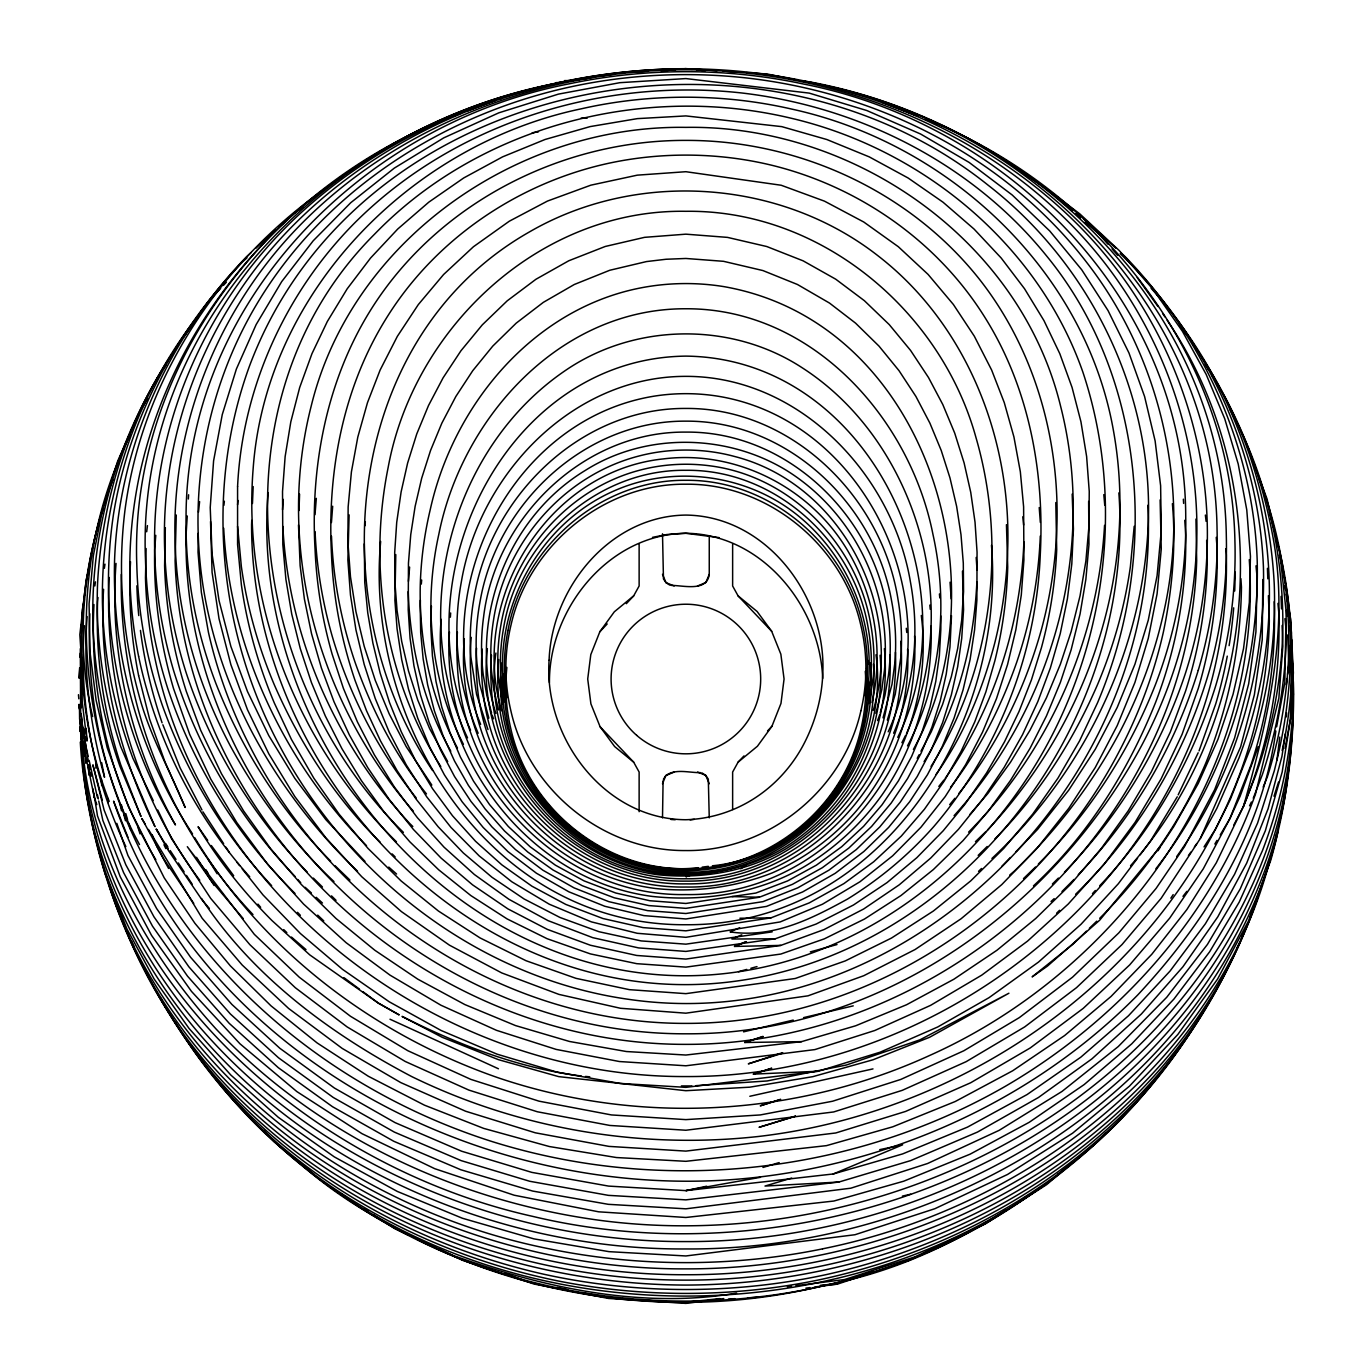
<?xml version="1.0" encoding="UTF-8"?>
<svg xmlns="http://www.w3.org/2000/svg" width="1372" height="1372" viewBox="0 0 1372 1372"><rect width="100%" height="100%" fill="white"/><g stroke="black" fill="none" stroke-linecap="round" stroke-linejoin="round"><path stroke-width="1.5" d="M502.821 673.635C495.824 766.811 568.282 857.586 661.716 868.476C723.044 875.833 787.339 851.909 826.476 803.546C850.366 774.34 865.08 737.999 868.493 700.423A370.903 266.168 0 0 0 869.231 682.364M81.257 714.109L83.521 735.581L88.168 756.281M81.325 707.78L81.6 678.3M82.166 617.983L82.234 609.923L84.412 599.564M198.237 533.296L198.031 552.333L201.358 592.395L208.407 632.183A859.164 616.577 0 0 0 251.076 748.546C333.173 908.813 503.695 1023.804 685.88 1023.392C867.601 1023.804 1037.781 909.396 1120.067 749.729A859.112 616.525 0 0 0 1163.353 632.183C1172.151 590.011 1176.198 546.622 1172.391 503.661M464.336 638.82C452.691 764.204 557.203 889.365 685.88 887.032C810.458 889.159 914.044 771.424 907.578 649.402M165.326 527.706L164.606 565.71A861.273 618.086 0 0 0 186.266 691.282L200.655 730.213L221.492 773.757L243.616 810.955L270.541 848.565L301.274 884.46L336.037 918.52L374.865 950.282L417.757 979.145L464.834 1004.561L515.546 1025.587L569.534 1041.485L626.421 1051.535L685.88 1055.034L801.54 1041.64L855.682 1025.776L906.583 1004.733L953.9 979.214L996.929 950.264L1035.757 918.485L1070.503 884.443L1101.287 848.479L1128.23 810.852L1151.279 771.904L1170.35 732.013L1185.511 691.265A861.273 618.086 0 0 0 1207.171 565.676L1206.674 540.345M95.886 768.131L95.971 763.93M1291.858 651.683L1290.486 718.945L1282.168 772.076L1265.344 830.763L1240.254 888.85L1207.429 944.433L1166.732 997.273L1118.231 1046.579L1061.997 1091.443L999.193 1130.322L927.592 1163.507L850.88 1188.186L685.88 1208.818L608.293 1204.324L532.679 1191.068L460.752 1169.733L393.747 1141.264L332.521 1106.724L278.362 1067.725L229.21 1023.323L187.501 976.127L152.515 926.186L123.6 872.609L102.831 820.353L98.733 801.025M146.118 548.543L145.483 577.886A874.976 627.913 0 0 0 167.624 706.288C238.025 923.579 458.557 1077.552 685.88 1076.557C919.669 1077.706 1146.443 914.318 1209.71 687.646A874.942 627.896 0 0 0 1226.328 554.82L1225.865 548.697M93.965 604.538C89.283 692.963 109.811 783.721 155.842 859.712M103.569 589.308C98.424 671.268 119.021 753.331 154.985 826.664L120.77 746.728A886.878 636.454 0 0 1 97.566 583.512C101.854 502.426 126.396 421.924 171.877 354.388M298.496 524.944L300.125 565.658L304.395 599.032L311.547 633.744L321.408 667.993L333.979 701.709L349.346 734.912L367.679 767.514L389.031 799.173L413.418 829.46L441.047 858.049L472.517 884.82L507.949 908.916L547.377 929.393L590.389 945.239L636.659 955.461L685.88 959.079L780.84 945.394L824.04 929.564L863.657 909.001L899.26 884.82L930.731 858.049L958.462 829.323L982.918 798.933L1004.235 767.257L1022.534 734.655L1037.832 701.607L1050.386 667.907L1060.247 633.607L1067.399 598.878L1071.806 563.926L1073.418 528.975L1072.184 494.092M298.993 510.573L299.576 494.143M80.296 720.283C84.104 968.512 301.634 1164.897 532.645 1216.364C819.753 1285.272 1161.295 1146.083 1266.648 858.512A851.463 611.055 0 0 0 1293.196 706.186M251.762 520.382L251.59 524.619C251.145 775.077 478.982 1018.333 738.513 980.774C966.094 948.292 1135.296 718.499 1118.866 492.874M252.465 503.49L253.168 486.58M79.627 667.838L79.182 678.283L79.816 667.838M80.091 657.377L80.279 653.192M81.188 632.286L81.548 623.934M364.283 543.861L364.746 582.414L367.747 612.872L372.91 643.194L380.181 673.172L389.579 702.67L401.276 731.808L415.562 760.637L432.557 788.711L452.486 815.74L475.535 841.276L501.86 864.857L531.959 886.209L565.796 904.422L602.925 918.52L643.056 927.609L685.88 930.833L770.927 917.868L809.206 902.913L843.917 883.602L873.707 861.77L901.318 836.08L924.454 809.223L944.279 780.925L960.983 751.616L974.772 721.843L985.902 691.848L994.786 661.081A836.989 600.662 0 0 0 1007.717 566.996L1006.448 524.653M365.124 525.665L365.312 521.617M487.369 648.613C475.261 753.159 552.076 861.119 658.337 874.787C702.395 879.298 748.769 871.563 786.911 848.239C806.736 835.72 824.469 820.147 839.287 801.934C864.892 769.435 880.584 729.527 884.46 688.367A421.221 302.286 0 0 0 884.391 648.613M549.435 682.519C549.006 608.448 608.979 534.068 685.88 533.279C761.614 534.017 820.147 605.875 822.668 678.454M1285.307 733.831L1281.963 756.298L1268.088 808.777L1246.702 863.125L1217.787 916.856L1182.938 966.78L1141.401 1013.977L1091.975 1058.824L1038.501 1097.463L977.481 1132.072L910.648 1160.609L838.858 1182.047L685.88 1199.865L608.396 1195.355L529.712 1181.275L461.112 1160.609L394.296 1132.072L333.259 1097.463L278.55 1057.812L230.376 1013.977L188.839 966.78L153.99 916.856L125.847 864.806L104.101 810.046L92.884 764.839L102.3 800.185M1286.301 716.904L1286.559 712.668M1288.943 672.434L1290.572 644.909M187.261 515.992L186.043 535.097A846.061 607.161 0 0 0 215.901 701.641C288.034 892.452 479.874 1034.454 685.88 1033.802C877.634 1034.934 1052.598 910.957 1141.624 745.562A846.507 607.487 0 0 0 1186.266 625.289A853.35 612.409 0 0 0 1196.676 542.437C1200.551 426.212 1154.401 310.587 1073.676 227.203C973.365 123.737 828.825 70.109 685.88 69.749C542.952 70.109 398.412 123.737 298.101 227.203C217.359 310.587 171.208 426.263 175.101 542.506A853.384 612.427 0 0 0 196.093 664.683A846.524 607.504 0 0 0 230.187 745.648C257.576 795.897 292.167 842.339 333.962 881.544M188.324 499.014L188.599 494.778M441.098 619.304C430.602 746.883 521.652 879.229 652.283 896.431C703.973 901.987 758.219 893.309 803.598 867.07C834.502 848.754 861.359 824.006 882.162 794.714C913.803 749.129 930.336 693.923 931.211 638.58A595.036 427.018 0 0 0 931.125 626.044M449.467 631.943C439.589 764.598 549.057 897.134 685.88 894.561C830.232 897.014 939.065 753.588 921.298 615.479M450.376 617.194L450.651 612.975M395.788 554.562L394.896 600.387L397.057 628.702L401.704 659.658L408.496 689.121L417.74 718.208L429.642 746.865L444.374 774.803L462.107 801.745L483.201 827.488L507.897 851.515L536.435 873.227L568.865 891.817L604.812 906.275L643.931 915.621L685.88 918.966L766.485 906.412L802.62 891.954L835.222 873.312L863.88 851.498L888.593 827.453L909.67 801.728L927.421 774.768L942.152 746.797L954.037 718.156L963.093 689.773L970.073 659.658L974.566 629.971L976.881 600.216L977.053 552.093L975.029 522.149L970.741 492.342L964.104 462.913L954.706 433.106L942.804 404.551L928.501 377.54L910.562 350.409L889.262 324.615L864.36 300.674L835.737 279.202L803.117 260.834L766.777 246.531L727.52 237.39L685.88 234.166L644.566 237.339L605.258 246.463L568.78 260.766L535.938 279.271L507.211 300.828L482.275 324.872L460.958 350.752L443.07 377.866L428.493 405.563L416.745 433.981L407.621 463.05L401.104 491.982L396.714 522.389L394.707 552.333L394.896 582.174L397.057 610.506L401.704 641.461L408.496 670.908L417.74 700.012L429.642 728.652L447.701 761.649M210.533 521.48L212.077 572.296L219.023 618.703L230.873 664.631L247.475 709.718L268.775 753.777L294.843 796.583L325.816 837.795L361.779 876.759L401.43 911.625L449.45 945.171L501.723 972.919L558.953 994.408L620.521 1008.283L685.88 1013.188L807.988 995.832L863.76 975.715L915.055 949.544L961.069 918.777L1001.749 884.614L1037.609 847.587L1068.754 808.314L1095.268 767.48L1117.22 725.599L1134.936 682.433L1148.261 638.426L1157.093 593.853L1161.261 548.989L1160.129 499.905M282.529 509.698L283.284 499.425M1023.906 541.854C1020.562 626.009 993.5 709.238 945.205 778.387M331.441 522.543L332.676 506.217M155.773 535.337L154.659 549.692A868.39 623.197 0 0 0 173.524 688.521L189.679 734.346L210.774 779.107L236.807 822.583L267.78 864.411L303.572 904.079L346.087 942.667L390.008 975.132L440.909 1005.213L496.475 1030.321L556.157 1049.409L619.441 1061.534L685.88 1065.787L814.917 1049.58L874.77 1030.509L930.576 1005.367L981.752 975.132L1027.542 941.123L1068.256 904.011L1104.083 864.291L1135.038 822.445L1161.038 779.022L1182.081 734.346L1198.253 688.521A868.322 623.145 0 0 0 1217.067 547.6L1216.244 537.344M976.881 582.02C973.914 644.891 957.433 707.883 924.093 761.614M495.892 653.055C480.011 763.449 572.21 876.451 685.88 873.552C798.847 876.416 890.977 764.667 876.005 654.77M314.994 514.706L316.315 498.362M408.462 581.334L409.611 567.099M89.815 613.747C86.196 692.997 101.374 774.494 139.498 844.535M268.14 492.565C247.011 746.608 473.066 1011.867 738.976 971.702C876.399 951.07 993.088 853.247 1054.331 730.847C1109.228 621.019 1121.833 489.015 1082.868 372.086C1038.09 244.079 922.035 148.982 791.387 118.284C644.806 83.212 480.217 124.955 374.556 234.183C211.014 397.365 246.291 678.214 403.402 832.392M349.105 514.877L347.871 560.136L350.477 595.019L355.948 629.902L364.215 664.494L375.259 698.537L389.219 732.116L406.232 764.873L426.726 796.823L450.959 827.385L479.222 855.939L511.825 881.784L549.28 904.217L591.418 921.881L637.225 933.286L685.88 937.316L780.171 921.933L822.48 904.217L859.935 881.784L892.64 855.836L920.972 827.213L945.205 796.6L965.648 764.684L982.541 732.116L996.518 698.537L1007.58 664.425L1015.846 629.817L1021.3 594.951L1023.906 560.05L1023.615 506.817L1020.339 471.762L1013.925 436.931L1004.27 402.613L991.647 370.063L974.309 336.174L953.351 304.447L928.089 274.417L898.3 246.703L863.777 222.024L824.469 201.152L781.217 185.254L685.88 171.706L637.311 175.153L590.852 185.169L547.479 201.067L509.321 221.201L473.443 246.737L443.602 274.503L418.306 304.601L397.365 336.329L380.113 370.063L367.473 402.699L357.8 437.102L351.404 471.934L348.145 506.988L347.871 541.94L350.477 576.806L355.948 611.689L364.215 646.298L375.259 680.341L389.219 713.92L406.232 746.677L431.82 785.058M380.661 541.46C364.026 721.878 489.118 926.134 685.88 924.728C881.218 926.151 1006.036 724.656 991.476 545.267M1104.546 525.373C1098.063 639.489 1049.083 750.913 968.598 832.152M1134.198 526.299L1130.408 566.482A873.518 626.867 0 0 1 1097.514 684.645C1072.733 741.635 1038.621 794.954 994.734 839.098M109.143 577.458C103.826 684.388 135.108 794.405 199.763 880.241M116.037 563.412C109.023 653.878 131.403 745.888 175.462 824.949C119.398 732.494 97.481 620.436 113.602 513.591C129.174 418.889 175.873 331.064 242.244 262.155L246.926 257.902M237.579 504.725L238.008 500.454M97.995 597.506L97.584 601.725A886.878 636.454 0 0 0 120.787 764.941L140.99 816.512L120.067 766.639A886.569 636.248 0 0 1 92.833 619.407C91.444 534.668 114.476 450.393 157.54 377.506L161.021 372.361M87.071 616.56C82.937 670.582 90.038 725.171 104.546 777.289L101.665 762.626M198.477 512.15L199.609 501.603M223.91 505.325L224.356 501.226M84.378 625.701C78.513 701.401 93.296 778.027 125.847 846.61M176.268 515.014L175.101 560.702A853.384 612.427 0 0 0 185.512 643.537A846.524 607.504 0 0 0 230.187 763.844C317.635 929.616 497.058 1044.812 685.88 1044.366C874.753 1044.812 1054.193 929.581 1141.624 763.775A846.507 607.487 0 0 0 1175.221 684.285A853.35 612.392 0 0 0 1196.676 560.651L1195.955 519.045M80.313 648.682L80.639 711.759L82.097 722.444M146.684 531.804L147.439 525.613M116.809 823.337L127.939 855.459L156.614 908.521L190.605 957.296L231.919 1004.458L279.837 1048.277L334.442 1088.065L395.067 1122.622L461.661 1151.228L531.787 1172.374L608.568 1186.094L685.88 1190.622L833.25 1173.969L902.656 1153.903L967.517 1127.098L1027.062 1094.564L1080.81 1057.177L1128.487 1015.76L1170.042 971.067L1205.422 923.716L1234.594 874.238L1257.575 823.097L1274.314 770.721L1276.938 760.054L1279.802 737.056M1286.301 684.782L1287.09 678.505M1287.605 674.321L1288.908 663.859L1287.656 634.944M866.315 698.194L868.493 682.21A370.903 266.168 0 0 0 865.561 628.136C856.677 583.426 831.775 542.146 795.897 513.934C746.128 474.763 674.921 464.885 616.594 489.821C537.43 522.886 489.598 614.039 505.531 697.988M94.84 585.947L95.44 581.848M1291.704 704.934L1293.333 694.438L1293.127 673.652M104.341 568.334L104.975 564.166M865.115 695.621L867.275 674.63A365.827 262.532 0 0 0 862.233 623.18C844.346 543.055 768.783 479.445 685.88 480.303C600.319 479.36 523.058 547.136 507.966 630.468M1285.032 748.443L1290.486 718.945L1293.367 672.777L1291.687 639.609M1275.84 731.019C1262.36 831.569 1206.005 921.727 1137.92 994.769C1038.364 1096.074 903.428 1159.031 762.952 1176.559C496.801 1209.898 203.21 1062.425 113.567 801.128L127.939 837.263M1276.612 726.834L1284.809 682.759L1285.838 627.21L1284.929 618.686M662.505 817.849L663.088 780.788M709.255 535.92L709.255 574.302C707.146 592.241 683.136 585.312 671.251 585.415M869.179 703.493L873.347 676.842A394.467 283.095 0 0 0 870.791 624.757C857.706 545.198 791.541 476.564 710.747 465.931A132.741 95.268 0 0 0 638.306 470.579C567.511 489.718 513.025 553.036 500.952 624.86A394.45 283.078 0 0 0 498.43 676.876L502.632 703.733M867.824 699.737L870.74 679.037A383.217 275.017 0 0 0 868.15 627.793C853.984 541.254 774.854 469.104 685.88 470.304C596.923 469.121 517.759 541.271 503.627 627.827A383.217 275.017 0 0 0 501.037 679.089L504.364 701.744M1276.938 760.054C1293.71 689.67 1296.317 614.896 1277.932 544.581M872.026 702.601C883.551 652.609 875.182 598.501 849.628 554.048C813.236 489.221 737.622 449.587 663.448 458.9C546.759 470.939 468.744 600.85 501.672 710.799M89.66 565.744L86.144 580.013L79.833 634.67L81.703 662.402M147.644 398.343L137.989 415.047L117.718 461.026L102.849 508.052L93.33 555.78L89.077 603.92L90.02 652.146L96.091 700.149L107.205 747.706L128.282 806.393L164.211 877.84L194.875 923.253L230.359 965.871L271.107 1005.933L317.103 1042.926L368.296 1076.248L424.463 1105.18L483.699 1128.401L549.332 1146.529L616.422 1157.539L685.88 1161.312L826.493 1145.637L892.726 1126.824L955.204 1101.527L1012.656 1070.795L1064.621 1035.551L1110.994 996.501L1151.777 954.295L1186.866 909.567L1216.278 862.868L1243.478 806.393C1267.711 720.9 1288.891 631.755 1273.936 542.523C1263.715 483.699 1244.233 425.886 1212.042 375.345M873.209 710.422C904.731 606.63 841.156 483.561 734.397 456.43A136.977 98.304 0 0 0 639.318 455.916C563.515 475.175 505.085 543.226 493.543 620.007A413.281 296.592 0 0 0 491.468 670.719L493.44 687.389L498.465 709.941M880.207 712.943L884.923 695.518L888.456 675.316A431.94 309.969 0 0 0 888.181 617.057C876.348 517.724 787.888 431.014 685.88 432.111C583.872 431.031 495.395 517.741 483.579 617.091A431.94 309.986 0 0 0 483.321 675.316L486.871 695.638L491.605 713.097M1282.134 750.518C1296.42 686.532 1295.442 618.549 1279.441 554.957M1270.266 858.975C1217.153 1064.415 1024.524 1208.252 822.583 1248.829M1271.432 854.928L1274.331 844.809A825.738 592.584 0 0 0 1276.509 834.588M1274.005 796.223L1278.533 782.074M1241.197 939.374L1243.152 933.286M883.036 717.813L892.023 684.216L894.784 663.499A442.813 317.772 0 0 0 891.543 600.644C874.461 503.37 786.773 420.467 685.88 421.153C584.952 420.467 497.23 503.455 480.2 600.799A442.813 317.772 0 0 0 476.993 663.499L479.685 683.959L488.844 718.122M1258.278 895.813C1180.812 1132.466 925.363 1269.58 685.88 1268.877C443.825 1269.975 188.547 1129.893 110.926 891.045A817.815 586.89 0 0 1 106.604 876.605M1260.251 889.845L1267.488 867.91A819.821 588.348 0 0 0 1269.049 861.736M875.868 713.44L881.733 689.962L884.46 670.171A421.221 302.286 0 0 0 881.647 610.609C871.031 553.413 836.148 501.277 786.636 470.51C726.268 433.501 645.303 432.317 585.124 470.527C504.793 519.182 467.355 624.517 495.892 713.457M1198.253 670.308C1174.826 746.557 1133.461 817.095 1078.289 874.701M1199.059 750.878L1215.729 703.887A880.035 631.549 0 0 0 1227.271 656.125M1258.313 746.625L1240.099 796.275L1229.929 818.535L1203.261 868.853L1169.716 918.125L1129.688 964.893L1083.177 1008.42L1030.269 1047.934L970.673 1082.765L905.537 1111.457L835.737 1132.98L685.88 1151.108L608.945 1146.392L535.32 1132.809L465.674 1111.251L400.796 1082.611L342.211 1048.414L288.617 1008.454L242.141 964.962L202.113 918.211L148.45 829.46M877.548 720.609L879.675 714.881M887.324 720.06L895.264 694.146L900.924 656.776A465.125 333.79 0 0 0 898.077 599.856C882.368 497.727 792.021 407.707 685.88 408.444C579.636 407.707 489.204 497.916 473.632 600.181A465.108 333.773 0 0 0 470.853 656.948L476.564 694.369L487.986 729.578M112.984 479.463C84.138 554.134 73.745 638.169 92.644 716.544M103.792 508.086L100.756 516.061C72.905 608.791 74.208 710.833 109.211 801.42M1247.32 924.488C1162.221 1147.918 917.131 1275.651 685.88 1274.725C446.209 1275.754 192.423 1137.937 115.471 901.112M1250.321 916.702L1257.044 899.174M893.618 733.231C905.297 706.083 912.26 677.048 914.352 647.567A517.038 371.04 0 0 0 910.476 582.208C892.417 474.386 799.379 376.185 685.88 376.357C572.364 376.202 479.308 474.42 461.266 582.277A517.021 371.04 0 0 0 457.425 647.635C459.517 677.099 466.48 706.117 478.159 733.248M888.198 731.825C948.892 599.615 865.097 420.244 718.088 396.234A146.873 105.404 0 0 0 653.689 396.234C509.749 419.781 425.457 593.013 480.646 724.347M1233.771 825.138L1243.478 806.393L1255.5 775.866A884.563 634.807 0 0 0 1282.854 628.033C1283.386 552.35 1266.545 475.964 1230.032 409.405M639.129 544.272L639.129 585.998L633.658 595.894L614.33 611.792L599.838 631.755L590.8 654.615L587.713 679.02L590.903 703.853L600.096 726.731L614.639 746.557L633.658 762.146L639.129 772.042L639.129 811.692M732.631 809.531L732.631 772.042L738.102 762.146L757.43 746.231L771.922 726.285L780.977 703.424L784.064 679.02L780.857 654.187L771.681 631.309L757.121 611.483L738.102 595.894L732.631 585.998L732.631 544.358M906.498 733.608C922.293 698.005 930.49 659.28 931.211 620.384A595.036 427.018 0 0 0 924.368 551.373C908.418 477.868 865.938 408.77 802.054 367.679C731.842 321.82 636.025 322.797 566.567 369.703C451.045 447.238 407.57 612.804 467.543 737.844M709.255 574.302L705.911 582.483L697.576 585.998M662.505 783.738L665.849 775.557C675.538 768.303 689.396 772.916 700.509 772.625M1263.166 787.048L1267.248 777.187A878.663 630.554 0 0 0 1288.925 645.663C1288.822 588.708 1279.716 531.581 1258.913 478.451M157.763 810.046L171.397 838.446L210.688 898.386L249.824 944.622L295.272 987.686L347.133 1026.925L405.255 1061.482L468.898 1090.105L537.327 1111.766L609.871 1125.452L685.88 1130.236L833.662 1111.955L902.279 1090.328L966.18 1061.654L1024.713 1026.891L1076.506 987.668L1122.004 944.571L1161.141 898.3L1200.363 838.446L1240.631 746.831L1254.368 694.747L1262.223 639.849L1262.84 579.516M1232.176 958.393C1138.863 1165.497 906.412 1280.402 685.88 1280.127C466.754 1280.316 235.83 1167.092 141.402 962.201M1236.687 948.892L1240.288 941.278M1178.171 794.868L1198.15 752.782M897.768 737.347C973.948 583.169 868.51 358.126 685.88 356.12C506.097 358.092 401.07 576.257 470.562 730.264M1249.549 805.81L1251.401 802.02M1253.253 798.23L1262.446 774.357A880.481 631.857 0 0 0 1285.856 608.997L1279.939 553.602L1266.991 498.825L1246.805 444.905M901.901 742.698L905.571 735.426M1210.293 999.845C1108.319 1185.219 892.314 1284.552 685.88 1285.067C478.811 1284.552 261.88 1184.533 160.507 997.958M129.723 435.884C63.489 569.346 76.609 728.361 144.472 858.546C215.936 994.288 345.212 1094.41 490.284 1140.989C659.863 1194.755 850.846 1175.204 1005.196 1086.384C1118.18 1020.614 1210.927 917.817 1255.5 794.079L1278.841 698.331L1282.854 646.229L1282.117 625.478M917.216 758.339L919.103 754.772M920.972 751.221L931.296 731.688L942.615 704.368L951.362 676.585L957.69 648.442L961.721 620.093L963.556 591.624L963.298 563.137L961 534.686L956.627 506.354L949.973 477.902L941.226 450.462L929.907 423.159L915.93 396.474L899.037 370.697L878.989 346.104L855.545 323.123L829.511 303.075L797.475 284.501L762.901 270.558L723.541 261.315L685.88 258.468L666.072 259.257L646.486 261.572L609.751 270.267L574.285 284.501L543.363 302.337L516.232 323.123L492.771 346.104L472.74 370.697L455.847 396.491L441.853 423.159L430.551 450.462L421.684 478.245L415.133 506.354L410.743 534.668L408.462 563.12L408.221 609.82L410.074 638.289L413.967 665.9L420.415 694.781L429.162 722.564L440.481 749.884L454.544 776.535L470.99 801.454L491.828 826.767L515.529 849.611L542.918 870.225L574.062 887.873L608.791 901.644L647.601 910.648L685.88 913.512L762.986 901.644L797.698 887.873L828.842 870.225L856.231 849.611L879.795 826.922L900.186 802.26L917.216 776.535L931.296 749.884L942.615 722.581L951.362 694.781L957.69 666.638L961.721 638.306L963.556 609.837L962.475 571.164M913.409 749.421C1005.642 583.186 925.963 322.437 724.33 286.697A171.569 123.12 0 0 0 649.299 286.405C537.121 303.778 453.789 402.459 430.208 509.784A708.518 508.463 0 0 0 420.209 588.108C419.455 643.348 431.082 699.257 457.476 748.032M907.509 745.871C929.341 704.676 939.7 658.011 940.815 611.569A643.005 461.438 0 0 0 932.909 534.171C909.687 417.242 811.246 308.151 685.88 308.769C560.479 308.151 462.004 417.345 438.817 534.325A642.988 461.421 0 0 0 430.945 611.843C432.06 657.634 442.264 703.562 463.427 744.344M1200.363 838.446L1216.827 808.4L1238.813 758.39A888.456 637.603 0 0 0 1269.323 602.651C1271.501 487.832 1228.317 373.218 1151.108 288.291M1195.115 1024.387C1116.071 1156.064 974.857 1241.214 827.162 1274.399A484.642 347.802 0 0 1 543.175 1274.091C395.376 1240.511 254.077 1154.864 175.599 1022.569M1214.855 844.02L1216.998 840.384M1220.24 834.913L1229.929 818.535L1251.007 764.924A886.878 636.454 0 0 0 1274.211 601.708M1177.262 796.789L1150.371 841.19L1140.115 854.807M1157.934 850.777L1160.197 847.279M1170.865 898.163L1173.163 894.63M1204.05 846.884L1215.489 829.202L1230.307 799.499L1251.007 746.728A886.878 636.454 0 0 0 1274.211 583.512C1269.872 502.444 1245.382 421.907 1199.9 354.388M663.379 779.313L665.849 775.557L674.201 772.042M1174.501 1053.919C1092.712 1174.398 957.467 1250.835 816.734 1280.35A479.137 343.84 0 0 1 557.855 1280.916C418.614 1252.362 284.639 1178.119 201.856 1060.47M163.337 368.931L165.652 365.484M183.831 336.792L198.786 316.16M931.073 766.382C992.025 669.965 1007.665 546.811 975.972 437.548C940.815 310.192 820.199 209.453 685.88 211.305C540.242 208.904 413.898 327.205 388.19 467.252C367.645 568.728 385.018 678.763 440.789 766.519M1188.444 855.579L1190.827 852.149M1194.395 847.021L1196.796 843.591M936.116 774.374C964.002 734.912 982.609 689.481 994.786 642.885A836.989 600.662 0 0 0 1007.717 548.8C1011.353 438.491 966.797 324.478 878.217 255.964C780.428 179.286 637.345 169.545 529.832 231.697C343.24 337.22 319.727 603.114 432.557 770.515M197.739 316.297C134.336 397.108 100.791 499.974 102.437 602.565A888.456 637.586 0 0 0 132.964 758.39L153.218 800.579M200.261 312.85L209.076 300.777L220.6 288.394M1137.542 858.22L1118.317 883.757L1080.982 924.299L1038.484 962.098L989.006 997.684L937.762 1026.959L880.104 1052.187L818.398 1071.24L685.88 1087.361L619.955 1083.417L556.878 1072.098L497.11 1054.176L441.098 1030.475L389.305 1001.834L342.486 969.335L300.365 933.492L263.012 894.938L242.209 868.888M1176.644 856.643C1236.052 773.328 1265.859 669.639 1263.441 567.545C1258.707 449.416 1205.474 335.111 1120.187 253.666M1182.973 896.328L1186.866 891.354M938.825 786.448L943.936 779.999M950.556 787.305C979.574 749.661 1001.2 706.683 1016.841 661.904A843.78 605.532 0 0 0 1040.285 536.058M1155.859 868.802C1223.927 781.8 1259.993 670.359 1257.181 559.982C1252.979 446.809 1203.604 337.975 1125.297 256.787L1120.684 252.551M1131.917 1106.655C914.009 1351.386 490.147 1359.601 260.011 1127.715M949.698 804.661L954.895 798.298M958.805 793.548C997.358 745.39 1024.867 688.847 1041.417 629.525A855.356 613.833 0 0 0 1056.697 531.581C1060.71 441.39 1034.9 349.037 978.339 277.899C908.401 190.434 797.406 140.098 685.88 140.39C568.008 140.013 450.719 196.625 381.965 293.128C329.091 367.13 309.849 460.032 315.08 549.778A854.996 613.576 0 0 0 332.144 654.17L343.377 688.298L357.406 721.895L374.333 754.789L394.261 786.825L417.397 817.712L443.996 847.124L474.42 874.547L508.978 899.329L547.994 920.612L592.773 937.676L638.615 947.915L685.88 951.413L775.249 938.791L816.151 924.042L853.47 905.006L887.015 882.625L916.839 857.689L943.181 830.797L965.322 803.803L986.588 772.933L1004.458 741.909L1019.036 711.468L1031.452 679.826L1041.417 647.721A855.356 613.833 0 0 0 1056.697 549.795L1055.805 502.546M969.987 814.333L987.943 793.393L1010.512 762.215L1029.995 730.213L1046.459 697.748L1060.35 664.271L1071.12 631.669L1080.056 595.808L1085.869 561.114L1088.956 526.333L1089.248 491.416L1086.624 456.499L1080.947 421.77L1072.064 387.436L1059.801 353.684L1043.989 320.654L1024.507 288.703L1001.183 258.005L974.034 229.038L943.01 202.199L908.11 178L869.299 156.905L826.853 139.532L781.766 126.636L685.88 115.917L637.38 118.627L590.2 126.584L545.027 139.498L502.598 156.854L463.77 177.931L428.819 202.147L397.726 229.038L370.526 258.073L347.219 288.772L327.325 321.511L311.959 353.684L299.696 387.47L290.813 421.839L285.136 456.584L282.529 491.502L282.821 544.564L285.908 579.378L291.739 614.107L300.262 648.544L311.427 682.519L325.301 715.944L341.92 748.666L361.488 780.771L384.074 811.915L409.782 841.756L438.646 869.762L470.87 895.59L507.125 918.931L547.068 938.688L590.389 953.9L636.745 963.676L685.88 967.123L780.822 954.054L824.315 938.86L864.463 919.051L900.907 895.59L933.303 869.608L963.075 840.573L987.943 811.589L1010.512 780.411L1029.995 748.409L1046.459 715.944L1060.35 682.467L1071.12 649.865L1080.056 614.021L1085.869 579.31L1088.956 544.53L1088.631 501.397M987.531 830.009C1086.281 724.845 1139.36 573.805 1113.395 430.345C1085.029 269.855 948.395 143.134 791.575 109.057A346.413 248.606 0 0 0 581.419 108.782C411.051 144.317 266.014 291.756 253.168 468.384C242.107 605.961 298.17 745.802 396.439 841.791M1130.545 865.749C1260.679 717.813 1278.189 484.024 1167.229 320.328M1073.984 879.469L1061.997 891.526M1105.318 1133.221L1098.217 1141.075L1085.303 1151.966M1092.472 893.618L1095.353 890.497M1099.658 885.832C1153.286 829.374 1192.628 759.934 1215.729 685.691A880.035 631.549 0 0 0 1234.92 541.185C1231.387 353.633 1097.223 186.472 925.826 119.33M223.482 285.307L226.363 282.203M599.838 631.755L607.196 623.951M626.318 603.68L633.658 595.894M738.102 762.146L743.984 755.921M767.514 730.967L771.922 726.285M1035.483 867.053L1023.495 878.594M1038.364 864.017C1089.539 812.996 1129.413 751.033 1155.756 683.805A846.095 607.196 0 0 0 1185.734 516.85C1185.219 301.223 1008.54 123.96 803.169 83.949A411 294.946 0 0 0 569.757 83.709C363.906 123.36 186.489 300.794 186.043 516.901A846.061 607.161 0 0 0 215.901 683.445C241.798 749.524 280.557 810.715 330.652 861.102M954.089 815.654C1052.444 707.163 1097.017 549.263 1060.625 406.318C1020.356 240.151 854.139 124.646 685.88 127.373C517.604 124.646 351.369 240.186 311.118 406.404C275.172 547.445 318.355 702.584 413.418 811.264M1001.749 866.418L1010.358 857.517M1016.086 851.6L1037.609 829.374L1068.754 790.118L1095.268 749.284L1117.22 707.403L1134.936 664.237L1148.261 620.23L1157.093 575.657L1161.261 530.793L1160.626 485.774L1155.121 440.909L1144.591 396.525L1128.967 352.964L1108.044 310.569L1081.702 269.735L1049.769 231.01L1012.227 195.013L969.164 162.445L920.612 134.027L866.864 110.549L809.206 93.107L685.88 78.581L619.87 82.68L558.421 94.119L498.825 112.83L443.739 137.869L394.33 168.104L350.769 202.696L313.193 240.803L281.689 281.637L256.152 324.564L236.396 368.999L222.264 414.584L213.586 460.889L210.225 507.52L212.077 554.099L219.023 600.507L230.873 646.418L247.475 691.522L268.775 735.581L294.843 778.387L325.816 819.598L364.952 861.342M1033.459 885.883C1088.03 835.394 1128.316 770.79 1155.756 702.001A846.095 607.196 0 0 0 1185.734 535.046L1184.756 520.28M1056.629 913.203L1059.561 910.288M1075.631 894.27C1138.743 832.581 1185.425 754.308 1209.71 669.45A874.942 627.896 0 0 0 1226.328 536.624C1223.224 304.927 1028.674 122.605 809.326 81.806L802.929 81.171M978.185 855.356L987.205 846.49M1052.375 884.014L1058.412 878.08M1064.449 872.163C1119.003 815.946 1160.969 747.517 1185.511 673.069A861.273 618.086 0 0 0 1207.171 547.479C1210.91 429.282 1163.336 311.89 1080.742 227.632C978.133 123.051 831.209 69.097 685.88 68.772C540.619 69.08 393.764 123.017 291.156 227.495C208.493 311.77 160.85 429.247 164.606 547.514A861.273 618.086 0 0 0 186.266 673.069C210.859 747.5 252.74 815.98 307.328 872.18M1072.51 1162.547L1057.692 1174.415M1086.418 931.194L1072.681 944.485L1032.138 976.881L1047.436 966.111L1099.675 920.2L1161.364 845.272L1173.78 826.561L1198.253 783.463L1217.976 739.302L1233.051 694.301L1243.512 648.647L1249.326 602.514L1250.441 556.175L1246.771 509.904L1238.213 464.01L1224.716 418.717L1206.142 374.35L1182.424 331.287L1153.475 289.886L1119.26 250.579L1079.833 213.895L1049.066 190.691M1089.368 928.329L1096.76 921.161M1099.727 918.297C1144.642 873.295 1181.721 820.628 1206.314 761.803C1228.506 706.168 1240.648 647.018 1241.454 587.096L1240.905 578.675M975.458 841.653L986.022 831.466M978.562 871.357L981.529 868.493M991.939 858.46C1083.005 773.379 1141.573 653.003 1148.072 528.151C1154.778 396.559 1092.146 265.911 988.423 185.426C756.624 -0.823 358.281 77.106 249.773 365.278C204.342 489.101 218.114 631.446 280.282 747.088C349.997 877.994 479.857 978.15 628.119 999.262C907.132 1040.336 1162.496 779.33 1147.85 505.273M251.093 252.551L246.48 256.787C168.173 337.992 118.764 446.826 114.579 559.999C111.869 656.605 139.207 753.314 192.577 833.936M255.707 248.315L275.703 229.982M278.79 227.169L289.561 217.291M1051.038 901.524L1054.159 898.66M1009.723 875.062L1014.423 871.031C1056.749 830.472 1092.661 783.395 1120.067 731.533A859.112 616.525 0 0 0 1163.353 613.97C1191.256 492.822 1162.821 360.613 1086.59 262.258C1004.373 155.602 875.182 91.461 742.423 77.518A397.931 285.582 0 0 0 575.468 85.836C447.358 112.315 327.651 187.844 258.914 300.571C202.233 393.438 184.363 508.017 208.407 613.987A859.164 616.577 0 0 0 251.093 730.333C278.619 782.743 314.805 830.334 357.56 871.237M1072.389 1162.873L1046.579 1184.688L985.525 1223.824L915.175 1256.786L844.415 1279.579L795.811 1285.684M1040.816 1187.192C837.555 1339.089 534.137 1339.055 330.892 1187.157M327.925 186.764C220.189 261.023 142.139 379.358 125.006 509.938C117.34 571.61 122.331 634.447 138.726 694.352C149.085 734.14 169.528 769.709 185.169 807.473L164.932 761.769L149.617 719.168L138.589 675.487M331.338 184.191L334.768 181.601M740.743 868.802L747.551 863.691M333.43 182.442C235.058 253.1 162.839 360.442 138.589 479.497A867.687 622.682 0 0 0 138.589 656.262M336.74 179.972C410.365 126.721 497.487 89.352 587.902 78.29M294.345 213.243L302.852 207.121M1005.299 1210.327C949.681 1246.582 886.655 1274.639 821.073 1285.753M1024.713 1197.722L1028.245 1195.424M336.483 180.315L341.954 177.005M937.968 1246.462L909.396 1260.251L837.435 1284.123L814.282 1287.056M739.645 927.746L730.093 931.897C773.156 938.362 810.869 919.103 847.484 899.089C879.606 879.263 908.71 854.962 933.715 826.664C970.587 783.738 998.49 733.557 1016.841 680.1A843.78 605.532 0 0 0 1040.285 554.254C1044.555 472.723 1029.274 388.773 985.748 318.767C938.688 242.432 860.553 187.552 773.877 165.772A267.78 192.166 0 0 0 598.844 165.549C511.773 187.158 433.226 242.158 385.995 318.801C342.468 388.842 327.205 472.843 331.492 554.408A843.78 605.532 0 0 0 354.936 680.118L366.53 710.765L380.541 740.966L397.005 770.464L416.093 799.104L438.148 826.75L463.342 852.972L491.879 877.188L524.121 898.986L559.982 917.474L599.084 931.742L641.153 940.918L685.88 944.159L772.162 931.88M741.772 934.829L731.928 939.014L775.249 938.791M833.25 1173.969L902.656 1144.797L879.726 1149.65M780.84 945.394L734.535 946.44L746.111 941.621M693.752 873.587L685.88 876.759L695.964 873.432M692.277 69.372L685.88 68.686C542.849 69.32 398.446 119.964 294.02 219.297C209.487 300.314 156.974 414.035 154.659 531.496A868.39 623.197 0 0 0 173.524 670.325C197.122 747.311 239.174 818.347 294.98 876.365M734.535 946.44L746.471 941.758M420.381 600.233A708.518 508.463 0 0 0 420.209 606.304L420.69 632.595L423.142 658.817L427.652 684.817L434.307 710.593L443.19 736.009L454.509 760.997L468.401 785.384L485.053 808.863L504.57 831.038L527.706 851.978L553.087 870.02L582.243 885.695L614.262 897.803L648.905 905.589L685.88 908.35L759.333 897.237L792.399 884.357L822.325 867.704L848.788 848.085L871.58 826.458L891.131 803.135L907.595 778.524L921.161 753.074L931.931 727.211L940.249 700.835L946.234 674.046L949.973 647.001L951.482 615.634M459.792 113.807C274.04 180.109 128.968 363.992 136.823 565.453A880.069 631.566 0 0 0 162.085 704.608C185.923 771.51 223.019 833.782 271.622 885.626M467.801 110.806L495.824 100.276M847.707 1280.402L873.518 1271.038M801.54 1041.64L744.722 1042.497L762.986 1036.374M782.486 1052.684L748.323 1063.832L782.829 1053.13M818.398 1071.24L753.382 1074.122L771.664 1068.205M753.382 1074.122L771.476 1068.394M780.634 1099.366L760.277 1105.832L780.376 1099.486M744.722 1042.497L762.883 1036.786M795.383 1116.139L759.059 1127.304L795.52 1116.225M762.952 1167.452L779.193 1162.581M791.661 1178.068L764.993 1186.06L838.858 1182.047M738.513 971.685L746.711 969.421M750.827 968.289L756.984 966.591M810.32 951.894L836.989 944.553M554.202 84.018C330.481 126.618 135.468 323.432 145.483 559.69A874.976 627.913 0 0 0 167.624 688.092C193.126 765.336 237.322 836.148 294.997 893.446M558.284 83.023L595.98 76.695M743.555 1031.847L793.222 1020.082M803.58 1017.63L853.247 1005.865M902.399 1196.127L910.699 1194.206M749.832 1096.279L873.004 1068.891M826.836 1284.844C691.111 1318.938 542.66 1302.988 417.774 1239.602M706.717 1186.214L685.88 1190.622L760.465 1177.313M652.506 537.361L666.792 534.531L685.88 533.279L719.134 537.618M600.199 76.095L614.965 73.934M619.184 73.316L625.512 72.39M532.199 132.775L538.459 131.849M494.778 99.556L501.054 98.647M698.125 867.687C602.325 879.006 511.396 796.961 505.102 702.052A365.346 262.189 0 0 1 505.325 666.398M702.207 867.138L708.329 866.332M712.411 865.783C797.715 857.551 865.115 777.101 867.275 692.843A365.827 262.532 0 0 0 866.624 667.975M690.099 819.89L694.301 819.341M723.764 1298.581L685.88 1303.4L608.568 1298.461L534.102 1284.055L462.364 1260.251L439.486 1249.206M805.861 1288.137L810.063 1287.605M736.61 1293.127C641.29 1309.145 543.604 1287.725 453.755 1255.672C398.806 1231.576 344.578 1203.604 299.748 1163.13M787.357 1286.747L791.575 1286.216M719.683 1298.598L681.644 1302.748M664.391 70.709L675.007 69.646M679.26 69.235L685.64 68.6L717.024 70.675M820.405 1285.324L837.435 1284.123M691.9 1085.938L681.37 1085.938M696.084 1085.664L767.154 1080.965L846.318 1065.032L919.995 1039.804L1008.917 993.225L929.547 1037.301L873.004 1059.784L812.824 1076.66L749.832 1087.173L685.88 1090.706L558.713 1076.626L498.43 1059.664L442.213 1037.301L402.047 1016.395C458.351 1044.641 518.427 1068.256 581.248 1075.991M709.273 1300.262L713.526 1300.004M728.395 1299.061L734.775 1298.667M747.534 1297.861L758.167 1297.192M633.847 71.996L648.407 71.293M660.91 70.692L675.47 69.972M556.192 82.629L562.606 82.492M739.902 918.245L770.927 917.868M581.076 118.112L587.25 118.112M564.527 80.588L568.78 80.639M732.031 896.585L759.333 897.237M670.977 819.478L675.23 819.753M723.301 71.104L737.965 72.064M746.334 72.63L767.257 74.019L798.401 80.279M611.586 1297.843L584.318 1293.23M622.202 1298.581L632.818 1299.318M641.307 1299.919L654.032 1300.81M662.539 1301.411L675.264 1302.302M585.501 1076.42L589.771 1076.831M696.53 69.835L705.054 70.744M800.905 81.068C1018.676 115.025 1214.289 301.634 1217.05 529.386A868.322 623.145 0 0 1 1198.253 670.308M802.551 81.102C901.713 99.196 997.29 143.391 1072.475 210.962M557.203 1287.451L567.631 1289.68M505.856 1273.748L523.847 1280.333M882.247 102.317L917.902 116.226M674.201 585.998L666.02 582.654L663.465 578.915L662.505 533.794M697.576 772.042L705.757 775.386L708.312 779.125L709.255 817.849M389.991 1019.224L498.43 1068.771M408.119 1235.023L394.604 1228.592L373.441 1214.855M431.854 1245.519L435.679 1247.354M1020.802 171.551L1045.653 188.118M339.93 1193.091L346.979 1197.67M364.626 1209.126L368.142 1211.407M669.776 585.124L666.02 582.654L662.505 574.302M701.984 772.916L705.757 775.386L709.255 783.738M1068.977 207.172L1072.389 209.624M306.007 949.613L291.43 937.059M343.909 977.653L359.43 989.109M362.877 991.664L378.38 1003.138L398.978 1014.8L378.38 1003.138L309.798 954.912L272.016 920.595A708.021 508.103 0 0 1 198.083 826.699L207.704 840.419M314.034 1174.381L294.688 1158.122M396.577 874.033L388.773 867.087M285.325 1151.022L274.091 1141.59L264.024 1130.494M1075.648 213.723L1080.399 217.891M1085.166 222.058L1099.435 234.543L1107.856 244.113M349.946 880.087L334.974 865.663M305.15 887.307L311.444 893.018M316.177 897.305L322.471 903.033M1083.794 218.748L1116.071 248.332M317.721 915.124L323.775 920.904M252.448 1120.495L234.612 1100.19M366.513 845.649C283.232 761.426 229.827 646.898 223.687 528.186M412.818 826.493L409.782 823.543C334.785 743.11 288.583 636.299 282.821 526.351M283.73 929.616L286.817 932.6M313.365 878.097L322.437 886.981M331.51 895.882L336.037 900.324M380.095 842.099C334.717 797.509 299.731 743.024 274.331 684.851A873.518 626.867 0 0 1 241.352 566.567L237.579 526.368M392.135 853.916L395.136 856.883M297.484 912.329L300.365 915.296M738.102 595.894L771.681 631.309M600.096 726.731L633.658 762.146M249.738 876.845C194.052 814.848 155.636 737.793 138.589 656.262M297.844 879.538L300.708 882.711M1112.057 248.898L1117.648 255.278M1137.268 277.624L1157.951 306.488M233.686 875.73L211.322 845.546M257.953 904.131L260.646 907.286M209.333 908.453L202.113 900.015L168.55 850.726L156.271 829.202L158.603 832.753M243.136 918.52L210.688 880.172L187.312 846.678L254.317 934.332L299.25 977.19L350.477 1016.275L407.827 1050.712L470.853 1079.387L539.007 1101.167L611.466 1114.939L685.88 1119.621L760.277 1114.939L832.615 1101.219L900.769 1079.438L963.864 1050.746L1019.327 1017.612L1072.527 977.19L1118.815 932.874L1156.116 888.387L1184.465 846.678L1214.683 789.603L1234.611 737.947L1248.657 683.856L1255.929 631.857L1257.181 578.178L1255.997 565.83M252.98 914.541C166.921 824.092 118.832 699.103 121.319 574.405M237.013 862.371L239.62 865.629M426.469 793.908C394.724 754.823 371.555 709.307 354.936 661.921A843.78 605.532 0 0 1 331.492 536.212M416.179 797.887C377.729 750.175 349.346 694.729 332.144 635.973A854.996 613.576 0 0 1 315.08 531.581M190.759 1045.207L199.386 1057.075M1179.577 324.495L1186.746 335.042M1192.731 343.84L1196.315 349.123M193.726 903.376L164.211 859.644L141.848 818.535L145.14 823.989M1162.599 313.416L1164.914 316.863M165.566 843.42L167.881 846.97M170.197 850.537L176.01 859.421M178.326 862.971L184.14 871.855M186.455 875.405L192.251 884.288M201.547 898.506C252.62 976.349 330.137 1033.716 411.754 1076.591C518.942 1129.002 640.535 1149.633 759.059 1136.41C967.054 1112.04 1163.765 975.218 1238.813 776.586A888.456 637.603 0 0 0 1269.323 620.847L1268.414 595.637M202.919 811.795L223.619 843.626M225.917 847.159L229.364 852.458M1205.302 364.54L1208.681 369.943M196.539 857.346L214.101 885.472M208.115 859.266L217.136 873.793M168.327 849.114L156.271 829.202M205.937 869.762L208.098 873.415M194.67 837.606C262.944 950.796 374.041 1034.882 498.43 1077.878C638.34 1125.229 795.245 1116.962 929.547 1055.514C1119.14 970.81 1264.041 772.024 1249.275 559.656M168.584 868.442L156.802 846.455L152.172 834.708M450.788 751.221C423.365 702.721 410.074 647.104 408.221 591.624M201.976 809.977L180.109 767.874L162.874 724.759M163.971 844.758L165.806 848.599M131.472 941.278L134.182 946.989M1269.494 512.065L1276.938 540.499M492.136 715.035L493.56 718.859M96.812 804.592L94.308 797.321L82.44 739.885L80.639 719.357M138.143 827.899L140.047 833.902M97.446 844.809C146.118 1056.389 341.354 1207.103 547.908 1248.571A496.475 356.291 0 0 0 822.583 1248.863M89.111 760.414L97.481 797.681M83.418 728.652L84.292 732.785M97.429 794.834L98.304 798.967M1284.861 585.964L1285.581 590.08M1286.301 594.196L1290.64 618.892L1291.378 633.401M82.749 727.469L85.579 744.241M89.111 765.182L89.832 769.366M94.085 794.508L97.481 815.877L120.187 876.639L151.537 935.378L191.48 991.39L239.963 1043.783L296.884 1091.598L362.002 1133.684L434.77 1168.704L514.191 1195.218L598.655 1211.819L685.88 1217.478L833.867 1201.032L903.702 1181.206L970.124 1154.161L1029.189 1122.313L1084.154 1084.583L1131.797 1043.783L1173.883 999.108L1209.692 951.705L1239.208 902.107L1262.377 850.812A862.302 618.823 0 0 0 1293.316 694.438L1293.127 690.185M82.354 725.548L88.34 761.426M89.043 765.662L89.746 769.881M92.902 788.883L94.308 797.321L93.673 793.136M1291.721 662.779L1292.75 669.124L1291.755 656.811M83.641 728.223L84.275 732.408M84.927 736.593L85.579 740.777M90.432 772.196L91.084 776.38M507.005 697.662L505.102 683.856A365.346 262.189 0 0 1 507.966 630.468M83.692 749.764L79.61 719.014L79.439 704.471M81.12 732.271L80.571 722.066M81.651 736.387L82.457 742.544M82.989 746.66L83.521 750.758M1205.371 515.049L1206.108 521.36M906.309 628.273L906.755 632.492M1277.949 603.406L1278.738 611.929A884.889 635.03 0 0 1 1243.461 806.393M950.059 582.191L951.156 598.895M1022.843 516.764L1023.615 525.013M1103.808 494.623L1104.752 505.239M78.461 694.712L78.821 698.811M79.353 704.985L80.262 715.241M880.087 655.267C884.014 699.583 872.918 744.927 849.68 782.812C835.411 805.467 816.734 825.172 794.903 840.676C763.124 863.571 724.553 873.158 685.88 875.044C584.626 876.948 496.818 788.488 491.468 688.916A413.281 296.592 0 0 1 491.502 655.199M1039.221 507.537L1040.336 522.389M976.178 557.461L977.053 570.289M82.269 670.891L82.714 677.271M86.144 728.292L87.002 741.052L82.063 700.749L81.36 654.358M1183.367 499.185L1183.642 503.404M1290.349 626.112L1290.709 632.321M1291.789 650.928L1292.887 669.519M1291.738 660.447L1292.132 668.953M107.959 798.453L108.148 802.62M1286.576 610.163L1286.85 616.354M101.425 779.365L101.682 785.59M81.068 722.53C83.315 837.417 140.064 945.428 216.176 1029.103C317.91 1136.445 458.522 1202.352 604.555 1220.943C866.281 1253.459 1152.429 1121.576 1258.09 871.889A856.231 614.467 0 0 0 1293.35 681.524M1281.071 596.408L1281.517 608.859M1267.436 568.334L1267.814 578.83M865.269 671.354A357.372 256.461 0 0 1 865.886 685.794A353.856 253.94 0 0 1 860.93 728.909C843.454 808.348 767.531 869.882 685.88 868.75C604.332 869.865 528.477 808.485 510.916 729.149A353.822 253.923 0 0 1 506.491 671.543A357.406 256.495 0 0 1 506.868 667.409M867.79 660.292A370.903 266.168 0 0 1 868.253 664.305M870.5 663.053A383.217 275.017 0 0 1 870.74 697.233C867.344 738.994 850.211 779.468 822.068 810.578C782.28 855.116 720.54 876.537 661.578 869.471C575.983 859.181 506.302 782.829 501.037 697.285A383.217 275.017 0 0 1 501.277 663.088M873.45 664.117A394.467 283.095 0 0 1 873.329 695.038C868.03 790.718 782.657 874.067 685.88 872.232C589.12 874.067 503.764 790.735 498.43 695.072A394.45 283.078 0 0 1 498.705 659.538M889.982 654.941A431.94 309.969 0 0 1 888.456 693.529C877.806 793.736 788.265 880.275 685.88 878.766C583.512 880.275 493.954 793.736 483.321 693.529A431.94 309.986 0 0 1 482.138 649.059M895.436 652.3A442.813 317.772 0 0 1 894.784 681.695C887.941 788.128 794.371 882.711 685.88 881.116C577.389 882.711 483.836 788.128 476.993 681.695A442.813 317.772 0 0 1 476.547 648.167M900.872 641.256A465.125 333.79 0 0 1 900.924 674.973C895.762 785.813 798.847 885.695 685.88 883.86C572.982 885.695 476.101 785.933 470.853 675.144A465.108 333.773 0 0 1 471.213 637.363M914.592 636.008A517.038 371.04 0 0 1 914.352 665.78C910.871 718.688 890.754 770.429 856.334 810.921C833.301 837.52 804.438 858.718 772.247 872.901C735.323 887.324 694.506 892.778 655.096 888.456C546.348 874.221 462.21 773.722 457.425 665.849A517.021 371.04 0 0 1 457.39 632.115M929.839 605.086A595.036 427.018 0 0 1 930.216 609.288M939.426 593.973A643.005 461.438 0 0 1 939.786 597.952M940.746 615.857A643.005 461.438 0 0 1 940.815 629.765L939.357 655.747L935.773 681.455L930.079 706.717L922.07 731.756L911.557 756.607L898.403 780.891L881.99 804.867L863.605 826.321L841.653 846.764L816.374 865.166L787.631 880.91L755.835 893.052L685.88 903.462L649.831 900.735L615.736 893.001L584.043 880.875L555.386 865.166L530.124 846.764L508.292 826.458L489.478 804.472L473.546 781.183L460.375 756.967L449.827 732.082L441.75 706.94L435.987 681.455L432.42 655.867L430.962 630.04A642.988 461.421 0 0 1 431.425 606.115M421.324 584.06A708.518 508.463 0 0 1 421.667 580.03M1233.685 607.847A880.035 631.549 0 0 1 1229.106 645.663M1235.109 572.021A880.035 631.549 0 0 1 1234.697 591.006M162.085 722.804A880.069 631.566 0 0 1 140.441 630.417M138.761 615.565A880.069 631.566 0 0 1 136.874 585.793M130.666 829.563A819.839 588.348 0 0 1 128.779 823.594M127.562 819.598A819.839 588.348 0 0 1 125.812 813.579M125.487 820.748A813.973 584.146 0 0 1 123.857 814.711M122.828 810.681A813.973 584.146 0 0 1 121.353 804.627M121.542 810.801A808.022 579.859 0 0 1 120.204 804.661M83.109 749.078A838.978 602.085 0 0 1 81.651 726.148M1291.567 740.057A845.684 606.904 0 0 1 1269.7 856.608C1188.992 1097.909 932.36 1242.689 685.88 1241.574C439.417 1242.689 182.785 1097.926 102.077 856.625A845.701 606.921 0 0 1 80.313 742.081M79.85 731.362A845.701 606.921 0 0 1 79.73 727.074M1289.011 763.106A838.635 601.845 0 0 1 1264.744 876.228C1180.212 1110.565 927.866 1250.664 685.88 1248.949C443.911 1250.664 191.583 1110.583 107.033 876.262A838.635 601.845 0 0 1 82.92 765.182M81.514 740.177A838.635 601.845 0 0 1 81.394 733.934M85.836 763.329A832.976 597.78 0 0 1 84.258 742.063M1284.672 792.862A832.598 597.506 0 0 1 1281.568 813.493M1278.361 829.957A832.598 597.506 0 0 1 1270.644 860.621L1248.554 920.869L1217.581 979.059L1177.845 1034.454L1129.465 1086.161L1072.578 1133.203L1007.562 1174.449L934.898 1208.698L854.962 1234.731L685.88 1255.963L609.014 1251.658L533.965 1238.882L462.398 1218.25L397.331 1191.445L334.339 1156.905L278.379 1117.374L230.822 1075.031L189.062 1028.468L154.179 979.076L126.893 928.878L105.25 874.153A832.976 597.78 0 0 1 89.815 811.229M89.043 775.266A825.755 592.601 0 0 1 88.117 764.941M89.129 807.01A832.976 597.78 0 0 1 88.46 802.774M84.069 756.006A832.976 597.78 0 0 1 83.864 749.609M97.429 844.809A826.579 593.184 0 0 1 95.663 836.646M138.589 675.487A867.687 622.682 0 0 1 130.529 561.731M237.579 486.511L237.579 544.564L241.369 584.764A873.518 626.867 0 0 0 274.349 703.064L291.43 739.422L313.862 778.233L339.09 814.162L368.056 848.462L401.156 880.996L438.44 911.042L480.08 937.933L526.111 960.76L576.017 978.356L629.405 989.658L685.88 993.654L795.194 978.51L845.272 960.914L891.526 938.036L933.372 911.025L970.673 880.944L1003.755 848.428L1032.722 814.093L1057.966 778.13L1079.558 740.897L1097.514 702.841A873.518 626.867 0 0 0 1130.425 584.678C1146.872 469.464 1121.096 346.601 1046.27 255.535C971.788 163.371 859.061 106.742 742.132 93.022C602.891 77.415 456.104 122.279 355.88 221.732C285.788 291.704 242.312 387.436 237.579 486.511M549.092 660.258C543.638 737.965 604.589 819.358 685.88 819.736C735.409 818.209 778.833 789.517 802.431 746.66C814.762 723.97 822.017 698.502 822.823 672.64C826.201 595.877 766.193 515.923 685.88 515.083C610.146 515.821 551.63 587.679 549.092 660.258M860.913 710.696C843.454 790.152 767.531 851.669 685.88 850.554C603.92 851.377 528.717 790.512 510.916 710.953A353.822 253.923 0 0 1 505.874 667.701A357.406 256.478 0 0 1 511.139 624.466C529.077 545.404 604.16 483.253 685.88 484.213C767.497 483.253 842.528 545.25 860.57 624.191A357.372 256.461 0 0 1 865.269 653.141A353.856 253.94 0 0 1 860.93 710.696M80.262 712.805L78.839 704.436L80.245 712.874M636.711 735.375A74.791 74.791 0 0 0 759.282 693.426A74.791 74.791 0 0 0 661.664 608.259A74.791 74.791 0 0 0 636.711 735.375"/></g></svg>
